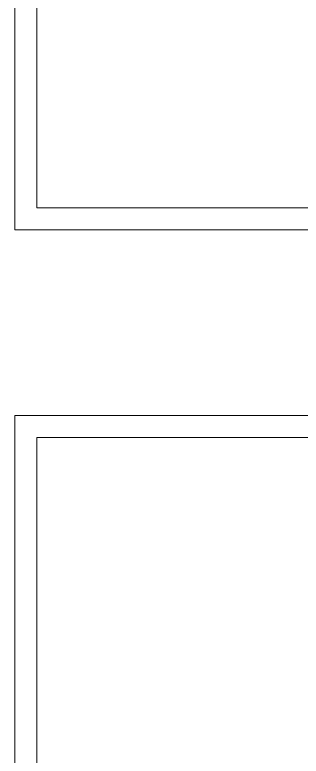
# Model space of a CAD drawing. Header units: feet. Extents: x -13743 to 68376, y -48 to 67763.
# Drawn here: x 6884.6 to 6901.57, y 64284.01 to 64327.96 of the extents above; entities that cross this region are included whole.
import ezdxf

# ---------------------------------------------------------------- set-up
doc = ezdxf.new("R2010")
doc.units = ezdxf.units.FT
doc.header["$MEASUREMENT"] = 0

# ---------------------------------------------------------------- blocks, each defined once
blk = doc.blocks.new('A$C47dfd34d')
at = {"lineweight": 5}
for points in [[(0.92496, 0), (0.92496, 0.41332), (2.16158, 0.41332)], [(4.0715, 0.41332), (2.21824, 0.41332)]]:
    blk.add_lwpolyline(points, dxfattribs=at)
for points in [[(1.95659, 0), (1.95659, 0.41332), (2.16158, 0.41332), (2.16158, 0)], [(2.21824, 0.41332), (2.21824, 0), (2.42323, 0), (2.42323, 0.41332)], [(2.21824, 0), (2.21824, 0.41332)], [(1.96325, 0.00667), (1.96325, 0.40665), (2.15491, 0.40665), (2.15491, 0.00667)], [(2.41657, 0.40665), (2.41657, 0.00667), (2.22491, 0.00667), (2.22491, 0.40665)], [(2.22491, 0.00667), (2.22491, 0.40665)]]:
    blk.add_lwpolyline(points, close=True, dxfattribs=at)

msp = doc.modelspace()

# ---------------------------------------------------------------- block references
at = {"xscale": 194.318304, "yscale": 194.318304, "zscale": 194.318304, "rotation": 90}
msp.add_blockref('A$C47dfd34d', (6964.919, 63884.172), dxfattribs=at)

doc.saveas('drawing.dxf')
